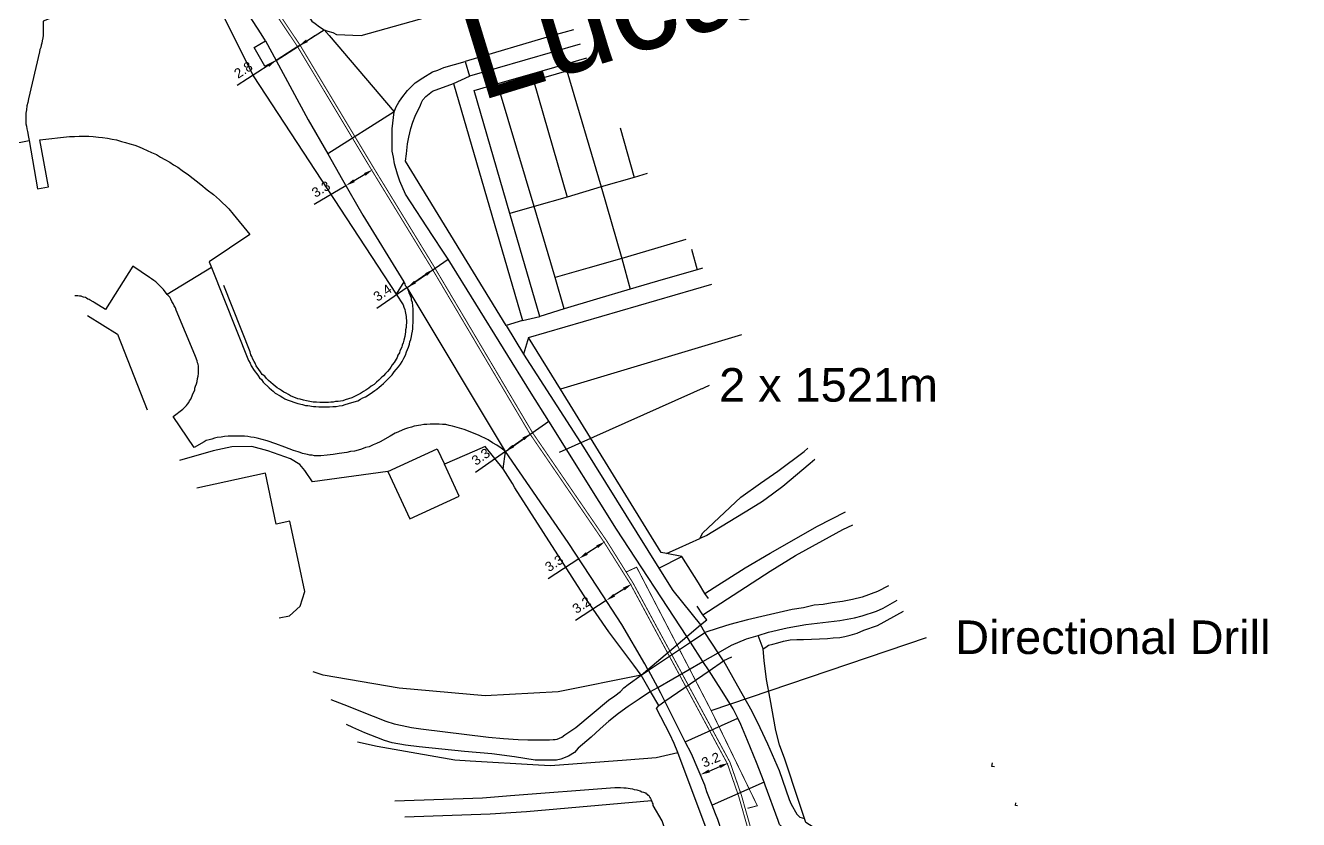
# Model space of a CAD drawing. Header units: millimetres. Extents: x 111502 to 977541, y 8702 to 1044108.
# Drawn here: x 487665.8 to 487798.5, y 237418.2 to 237501 of the extents above; entities that cross this region are included whole.
import ezdxf
from ezdxf import colors
from ezdxf.entities.mleader import LeaderData, LeaderLine
from ezdxf.math import Vec2, Vec3

# ---------------------------------------------------------------- set-up
doc = ezdxf.new("R2010")
doc.units = ezdxf.units.MM
doc.header["$LTSCALE"] = 0.25
doc.linetypes.add('DASHED2', pattern=[9.525, 6.35, -3.175])
for name, color, linetype in [('-HVSS', 7, 'Continuous'), ('00 Text', 7, 'Continuous'), ('E HVSS As Laid Dimensions', 30, 'Continuous'), ('E HVSS As Laid HV', 10, 'Continuous'), ('X HVSS Site Background', 8, 'Continuous')]:
    doc.layers.add(name, color=color, linetype=linetype)
doc.styles.add('Arial', font='arial.ttf')
doc.dimstyles.new('HVSS AsLaid', dxfattribs={"dimtxt": 1, "dimasz": 1, "dimexe": 0, "dimexo": 0, "dimgap": 0.5, "dimtad": 1, "dimdec": 1, "dimzin": 1, "dimdsep": 46, "dimtxsty": 'Arial', "dimcen": 0.09, "dimadec": 0, "dimazin": 0, "dimtfac": 1, "dimtdec": 1, "dimtmove": 0, "dimatfit": 3, "dimfxl": 1, "dimtolj": 1, "dimtzin": 0, "dimarcsym": 0})

# ---------------------------------------------------------------- blocks, each defined once
blk = doc.blocks.new('OS MAP 060722')
at = {"layer": 'X HVSS Site Background'}
for points in [[(-1134.58, -1604.16), (-1127.53, -1617.71), (-1123.18, -1626.31), (-1121.08, -1630.51), (-1106.17, -1653.28)], [(-1138.13, -1605.57), (-1137.37, -1607.45), (-1132.08, -1620.54), (-1142.98, -1624.81), (-1142.98, -1626.31), (-1143.03, -1626.56), (-1143.08, -1626.86), (-1143.13, -1627.11), (-1143.18, -1627.31), (-1143.23, -1627.56), (-1143.33, -1627.76), (-1143.38, -1628.01), (-1144.53, -1632.91), (-1144.58, -1633.31), (-1144.68, -1633.66), (-1144.73, -1634.06), (-1144.78, -1634.41), (-1144.78, -1635.51), (-1144.73, -1635.76), (-1144.68, -1636.06), (-1144.63, -1636.31), (-1144.53, -1636.91), (-1144.46, -1637.26)], [(-1119.78, -1626.86), (-1120.25, -1626.12), (-1125.32, -1618.26), (-1126.36, -1614.88), (-1126.37, -1614.87)], [(-1115.78, -1623.71), (-1115.23, -1624.41), (-1114.98, -1624.81), (-1114.63, -1625.06), (-1114.18, -1625.41), (-1113.68, -1625.71)], [(-1113.68, -1625.71), (-1113.28, -1625.86), (-1112.78, -1626.01), (-1112.38, -1626.21), (-1109.83, -1626.31), (-1101.98, -1624.11), (-1100.78, -1623.81)], [(-1118.68, -1628.91), (-1114.62, -1626.31), (-1113.68, -1625.71)], [(-1113.68, -1625.71), (-1113.17, -1626.31), (-1106.38, -1634.26)], [(-1087.66, -1625.71), (-1088.68, -1626.01), (-1089.83, -1626.31), (-1098.98, -1629.01)], [(-1120.98, -1627.56), (-1119.78, -1626.86)], [(-1119.88, -1629.51), (-1120.98, -1627.56)], [(-1119.78, -1626.86), (-1118.68, -1628.91)], [(-1086.97, -1627.21), (-1098.53, -1630.56)], [(-1119.88, -1629.51), (-1118.68, -1628.91)], [(-1118.68, -1628.91), (-1115.33, -1635.11), (-1113.31, -1638.67)], [(-1106.38, -1634.26), (-1106.18, -1633.76), (-1105.88, -1633.26), (-1105.58, -1632.81), (-1104.98, -1632.06), (-1104.18, -1631.26), (-1103.38, -1630.71), (-1102.38, -1630.11), (-1101.83, -1629.91), (-1101.18, -1629.66), (-1098.98, -1629.01)], [(-1098.98, -1629.01), (-1098.53, -1630.56)], [(-1088.53, -1629.31), (-1086.3, -1628.65)], [(-1094.3, -1644.89), (-1098.03, -1632.06), (-1095.58, -1631.31), (-1092.03, -1630.31)], [(-1092.03, -1630.31), (-1088.53, -1629.31)], [(-1091.83, -1631.01), (-1092.03, -1630.31)], [(-1091.83, -1631.01), (-1088.38, -1630.01)], [(-1088.38, -1630.01), (-1088.53, -1629.31)], [(-1088.38, -1630.01), (-1086.01, -1629.28)], [(-1088.38, -1630.01), (-1084.78, -1642.11)], [(-1094.68, -1656.56), (-1105.18, -1639.41), (-1105.08, -1638.66), (-1104.98, -1637.61), (-1104.83, -1636.91), (-1104.63, -1636.01), (-1104.43, -1635.36), (-1104.18, -1634.71), (-1103.63, -1633.56), (-1103.53, -1633.31), (-1103.38, -1633.01), (-1103.08, -1632.66), (-1102.38, -1632.11), (-1100.18, -1631.31)], [(-1100.18, -1631.31), (-1098.53, -1630.56)], [(-1100.18, -1631.31), (-1092.98, -1656.06)], [(-1091.78, -1644.16), (-1095.38, -1632.06), (-1091.83, -1631.01)], [(-1091.83, -1631.01), (-1088.33, -1643.16)], [(-1106.38, -1634.26), (-1113.31, -1638.67)], [(-1100.76, -1649.66), (-1101.23, -1648.91), (-1102.38, -1647.16), (-1105.18, -1642.86), (-1105.78, -1641.51), (-1106.03, -1640.76), (-1106.33, -1639.71), (-1106.43, -1639.01), (-1106.58, -1638.36), (-1106.58, -1636.06), (-1106.38, -1634.26)], [(-1143.33, -1637.21), (-1140.23, -1636.86), (-1139.73, -1636.86), (-1139.23, -1636.81), (-1138.23, -1636.81), (-1137.78, -1636.86), (-1137.23, -1636.91), (-1136.78, -1636.96), (-1136.28, -1637.01), (-1135.78, -1637.11), (-1135.33, -1637.21), (-1134.83, -1637.36), (-1134.38, -1637.46), (-1133.93, -1637.61), (-1133.43, -1637.76), (-1132.98, -1637.91), (-1132.58, -1638.11), (-1131.68, -1638.51), (-1131.18, -1638.71), (-1130.73, -1639.01), (-1130.28, -1639.26), (-1129.78, -1639.51), (-1129.38, -1639.81), (-1128.93, -1640.06), (-1128.48, -1640.41), (-1127.83, -1640.86), (-1126.53, -1641.86), (-1125.88, -1642.41), (-1125.23, -1642.91), (-1124.58, -1643.46), (-1123.63, -1644.41), (-1123.18, -1644.96), (-1121.43, -1647.06)], [(-1082.79, -1635.94), (-1081.33, -1641.11)], [(-1146.38, -1637.66), (-1144.46, -1637.26)], [(-1144.46, -1637.26), (-1143.58, -1642.31), (-1142.43, -1642.11), (-1143.33, -1637.21)], [(-1113.31, -1638.67), (-1111.78, -1641.36), (-1109.63, -1645.06), (-1105.38, -1652.01)], [(-1079.99, -1640.71), (-1081.33, -1641.11)], [(-1084.78, -1642.11), (-1088.33, -1643.16)], [(-1081.33, -1641.11), (-1084.78, -1642.11)], [(-1084.78, -1642.11), (-1082.63, -1649.56)], [(-1088.33, -1643.16), (-1091.78, -1644.16)], [(-1091.78, -1644.16), (-1094.3, -1644.89)], [(-1091.18, -1655.61), (-1094.3, -1644.89)], [(-1089.58, -1651.56), (-1091.78, -1644.16)], [(-1121.43, -1647.06), (-1125.68, -1649.91), (-1125.43, -1650.52)], [(-1075.96, -1647.59), (-1079.22, -1648.56), (-1082.63, -1649.56)], [(-1075.38, -1648.6), (-1074.78, -1650.76)], [(-1105.03, -1652.61), (-1100.76, -1649.66)], [(-1090.24, -1666.54), (-1092.08, -1663.61), (-1100.76, -1649.66)], [(-1082.63, -1649.56), (-1086.19, -1650.58), (-1089.58, -1651.56)], [(-1082.63, -1649.56), (-1081.78, -1652.76)], [(-1130.04, -1653.32), (-1130.43, -1652.81), (-1131.23, -1652.01), (-1131.43, -1651.86), (-1131.68, -1651.71), (-1131.88, -1651.56), (-1133.63, -1650.36), (-1136.48, -1654.91), (-1137.68, -1654.16), (-1137.78, -1654.11), (-1138.08, -1653.91), (-1138.18, -1653.86), (-1138.33, -1653.81), (-1138.48, -1653.71), (-1138.58, -1653.66), (-1138.78, -1653.61), (-1138.88, -1653.56), (-1139.03, -1653.51), (-1139.18, -1653.51), (-1139.38, -1653.46), (-1139.67, -1653.46)], [(-1125.43, -1650.52), (-1130.04, -1653.32)], [(-1125.43, -1650.52), (-1121.58, -1660.21), (-1121.38, -1660.51), (-1121.28, -1660.76), (-1120.98, -1661.26), (-1120.58, -1661.76), (-1120.43, -1662.01), (-1120.23, -1662.21), (-1120.03, -1662.46), (-1119.43, -1663.06), (-1119.18, -1663.26), (-1118.98, -1663.41), (-1118.78, -1663.61), (-1118.28, -1663.91), (-1117.98, -1664.06), (-1117.78, -1664.21), (-1117.53, -1664.31), (-1117.23, -1664.41), (-1116.73, -1664.61), (-1116.43, -1664.71), (-1115.93, -1664.81), (-1115.63, -1664.91), (-1115.38, -1664.91), (-1114.78, -1665.01), (-1114.53, -1665.01), (-1114.23, -1665.06), (-1113.13, -1665.06), (-1112.78, -1665.01), (-1112.43, -1665.01), (-1112.13, -1664.96), (-1111.78, -1664.91), (-1111.48, -1664.81), (-1110.78, -1664.61), (-1110.18, -1664.41), (-1109.88, -1664.26), (-1109.63, -1664.11), (-1109.38, -1664.01), (-1108.88, -1663.71), (-1108.63, -1663.51), (-1108.38, -1663.36), (-1108.18, -1663.21), (-1107.93, -1663.01), (-1107.73, -1662.81), (-1107.48, -1662.61), (-1106.58, -1661.71), (-1106.38, -1661.41), (-1106.18, -1661.16), (-1105.93, -1660.86), (-1105.73, -1660.61), (-1105.53, -1660.31), (-1105.38, -1659.96), (-1105.18, -1659.66), (-1105.08, -1659.31), (-1104.88, -1658.81), (-1104.78, -1658.51), (-1104.73, -1658.26), (-1104.63, -1658.01), (-1104.58, -1657.71), (-1104.53, -1657.46), (-1104.48, -1657.16), (-1104.43, -1656.91), (-1104.43, -1656.61), (-1104.38, -1656.26), (-1104.38, -1654.86), (-1104.48, -1654.16), (-1104.58, -1653.91), (-1104.58, -1653.71), (-1104.68, -1653.46), (-1104.78, -1653.26), (-1104.83, -1653.01), (-1105.03, -1652.61)], [(-1088.63, -1654.81), (-1089.58, -1651.56)], [(-1074.78, -1650.76), (-1078.32, -1651.77), (-1081.78, -1652.76)], [(-1074.21, -1650.59), (-1074.78, -1650.76)], [(-1106.17, -1653.28), (-1105.43, -1654.41), (-1105.38, -1654.66), (-1105.28, -1654.91), (-1105.23, -1655.11), (-1105.13, -1655.61), (-1105.13, -1655.81), (-1105.08, -1656.06), (-1105.08, -1656.31), (-1105.13, -1656.51), (-1105.13, -1656.76), (-1105.18, -1657.01), (-1105.18, -1657.21), (-1105.28, -1657.71), (-1105.38, -1658.11), (-1105.43, -1658.36), (-1105.53, -1658.61), (-1105.58, -1658.81), (-1105.78, -1659.21), (-1105.83, -1659.41), (-1105.98, -1659.66), (-1106.08, -1659.91), (-1106.38, -1660.41), (-1106.58, -1660.66), (-1106.73, -1660.91), (-1106.88, -1661.11), (-1107.08, -1661.36), (-1107.28, -1661.56), (-1107.48, -1661.81), (-1107.73, -1662.01), (-1107.98, -1662.26), (-1108.23, -1662.46), (-1108.48, -1662.71), (-1108.78, -1662.91), (-1109.03, -1663.11), (-1109.33, -1663.31), (-1109.58, -1663.46), (-1109.88, -1663.66), (-1110.18, -1663.81), (-1110.53, -1663.96), (-1110.78, -1664.11), (-1111.48, -1664.31), (-1111.73, -1664.41), (-1112.23, -1664.51), (-1112.48, -1664.51), (-1112.73, -1664.56), (-1112.98, -1664.56), (-1113.23, -1664.61), (-1114.13, -1664.61), (-1114.48, -1664.56), (-1114.83, -1664.56), (-1115.18, -1664.51), (-1115.53, -1664.41), (-1115.83, -1664.36), (-1116.18, -1664.26), (-1116.43, -1664.21), (-1117.18, -1663.91), (-1117.38, -1663.76), (-1117.63, -1663.61), (-1117.88, -1663.51), (-1118.13, -1663.36), (-1118.33, -1663.21), (-1118.58, -1663.06), (-1118.78, -1662.91), (-1118.98, -1662.71), (-1119.48, -1662.31), (-1119.68, -1662.11), (-1119.88, -1661.86), (-1120.13, -1661.66), (-1120.33, -1661.41), (-1120.48, -1661.16), (-1120.78, -1660.76), (-1120.88, -1660.51), (-1120.98, -1660.31), (-1121.13, -1660.06), (-1121.23, -1659.81), (-1121.33, -1659.61), (-1121.38, -1659.31), (-1124.15, -1652.38)], [(-1105.38, -1652.01), (-1106.17, -1653.28)], [(-1105.03, -1652.61), (-1105.18, -1652.41), (-1105.23, -1652.21), (-1105.38, -1652.01)], [(-1094.78, -1669.71), (-1105.03, -1652.61)], [(-1092.38, -1657.81), (-1073.23, -1652.25)], [(-1081.78, -1652.76), (-1085.26, -1653.8), (-1088.63, -1654.81)], [(-1094.78, -1669.71), (-1095.23, -1669.36), (-1095.68, -1669.06), (-1096.13, -1668.81), (-1096.58, -1668.51), (-1097.58, -1668.01), (-1099.08, -1667.41), (-1099.58, -1667.26), (-1100.28, -1667.06), (-1100.63, -1667.01), (-1100.98, -1666.91), (-1101.33, -1666.91), (-1101.68, -1666.86), (-1102.63, -1666.86), (-1102.98, -1666.91), (-1103.28, -1666.91), (-1103.58, -1666.96), (-1104.28, -1667.06), (-1104.58, -1667.16), (-1104.98, -1667.26), (-1105.18, -1667.36), (-1105.48, -1667.46), (-1105.98, -1667.71), (-1106.28, -1667.81), (-1106.78, -1668.11), (-1107.83, -1668.71), (-1108.23, -1668.86), (-1108.58, -1669.01), (-1108.98, -1669.21), (-1109.38, -1669.31), (-1109.78, -1669.46), (-1110.13, -1669.56), (-1110.53, -1669.66), (-1110.93, -1669.71), (-1111.33, -1669.81), (-1112.13, -1669.91), (-1112.73, -1670.01), (-1113.38, -1670.11), (-1114.03, -1670.16), (-1114.68, -1670.16), (-1114.93, -1670.11), (-1115.18, -1670.11), (-1115.43, -1670.01), (-1115.93, -1669.91), (-1116.18, -1669.81), (-1116.38, -1669.76), (-1116.63, -1669.66), (-1116.88, -1669.61), (-1117.78, -1669.26), (-1118.73, -1668.91), (-1119.63, -1668.61), (-1120.68, -1668.31), (-1120.98, -1668.26), (-1121.33, -1668.21), (-1121.63, -1668.16), (-1121.98, -1668.11), (-1123.68, -1668.11), (-1124.08, -1668.16), (-1124.43, -1668.21), (-1124.83, -1668.26), (-1125.13, -1668.31), (-1125.38, -1668.41), (-1125.68, -1668.51), (-1125.98, -1668.56), (-1126.18, -1668.71), (-1127.23, -1669.31), (-1129.43, -1666.06), (-1128.43, -1665.31), (-1128.03, -1664.91), (-1127.93, -1664.76), (-1127.78, -1664.61), (-1127.73, -1664.41), (-1127.58, -1664.26), (-1127.53, -1664.06), (-1127.43, -1663.91), (-1127.38, -1663.71), (-1127.18, -1663.31), (-1127.18, -1663.11), (-1127.08, -1662.91), (-1126.98, -1662.66), (-1126.93, -1662.41), (-1126.88, -1662.11), (-1126.83, -1661.86), (-1126.78, -1661.56), (-1126.78, -1660.81), (-1126.83, -1660.61), (-1126.88, -1660.46), (-1126.93, -1660.26), (-1127.08, -1659.81), (-1127.18, -1659.61), (-1129.13, -1654.96), (-1129.18, -1654.71), (-1129.33, -1654.51), (-1129.43, -1654.26), (-1129.58, -1654.06), (-1129.68, -1653.81), (-1129.78, -1653.61), (-1129.98, -1653.41), (-1130.04, -1653.32)], [(-1138.37, -1655.52), (-1135.22, -1657.48), (-1132.14, -1665.35)], [(-1092.98, -1656.06), (-1091.18, -1655.61)], [(-1088.63, -1654.81), (-1091.18, -1655.61)], [(-1092.98, -1656.06), (-1094.68, -1656.56)], [(-1094.68, -1656.56), (-1092.88, -1659.56)], [(-1092.38, -1657.81), (-1092.88, -1659.56)], [(-1089.03, -1663.21), (-1092.38, -1657.81)], [(-1070.14, -1657.53), (-1089.03, -1663.21)], [(-1092.88, -1659.56), (-1086.63, -1669.26), (-1078.77, -1681.89)], [(-1077.98, -1680.36), (-1078.53, -1680.26), (-1089.03, -1663.21)], [(-1094.78, -1669.71), (-1090.24, -1666.54)], [(-1075.86, -1689.02), (-1083.18, -1677.81), (-1090.24, -1666.54)], [(-1107.03, -1671.79), (-1114.88, -1672.89), (-1115.68, -1671.68), (-1116.21, -1671.06), (-1117.18, -1670.46), (-1119.55, -1669.65), (-1121.22, -1669.2), (-1123.32, -1669.23), (-1125.27, -1669.65), (-1128.78, -1670.66)], [(-1107.03, -1671.79), (-1101.88, -1669.42), (-1101.14, -1671.03)], [(-1095.01, -1671.53), (-1096.9, -1669.19), (-1098, -1669.66), (-1101.14, -1671.03)], [(-1095.01, -1671.53), (-1094.78, -1669.71)], [(-1079.91, -1692.45), (-1080.23, -1691.86), (-1082.63, -1687.76), (-1085.18, -1683.86), (-1088.23, -1679.21), (-1094.78, -1669.71)], [(-1074.51, -1678.79), (-1074.18, -1678.21), (-1070.23, -1674.46), (-1068.18, -1673.01), (-1066.38, -1671.76), (-1063.63, -1669.71), (-1063.22, -1669.35)], [(-1107.03, -1671.79), (-1104.75, -1676.75), (-1099.6, -1674.38), (-1101.14, -1671.03)], [(-1080.63, -1693.06), (-1081.38, -1692.01), (-1083.98, -1688.51), (-1086.33, -1685.16), (-1093.78, -1673.51), (-1094.03, -1673.06), (-1095.01, -1671.53)], [(-1062.52, -1670.55), (-1062.98, -1670.96), (-1065.83, -1673.36), (-1066.93, -1674.16), (-1067.98, -1674.91), (-1069.13, -1675.66), (-1073.78, -1678.46), (-1074.51, -1678.79)], [(-1118.38, -1687.08), (-1117.29, -1686.85), (-1116.17, -1685.84), (-1115.68, -1684.32), (-1116.29, -1681.53), (-1117.27, -1676.98), (-1118.67, -1677.28), (-1119.81, -1671.98), (-1126.97, -1673.52)], [(-1073.98, -1684.51), (-1072.99, -1683.89), (-1069.78, -1681.86), (-1067.18, -1680.31), (-1062.23, -1677.51), (-1059.32, -1676.01)], [(-1074.18, -1686.76), (-1067.18, -1682.21), (-1064.53, -1680.56), (-1061.68, -1679.01), (-1059.58, -1677.86), (-1058.53, -1677.37)], [(-1077.98, -1680.36), (-1076.64, -1679.76), (-1074.51, -1678.79)], [(-1078.77, -1681.89), (-1076.38, -1680.66)], [(-1076.38, -1680.66), (-1077.98, -1680.36)], [(-1073.98, -1684.51), (-1074.63, -1683.41), (-1076.38, -1680.66)], [(-1078.77, -1681.89), (-1077.33, -1684.21), (-1074.43, -1687.81)], [(-1054.81, -1683.72), (-1055.98, -1684.31), (-1057.58, -1684.91), (-1058.58, -1685.16), (-1059.63, -1685.36), (-1060.68, -1685.51), (-1061.63, -1685.66), (-1062.58, -1685.76), (-1063.68, -1686.01), (-1064.88, -1686.21), (-1067.58, -1686.81), (-1069.53, -1687.26), (-1071.38, -1687.76), (-1072.58, -1688.16), (-1073.98, -1688.61)], [(-1073.58, -1685.06), (-1073.98, -1684.51)], [(-1074.18, -1686.76), (-1074.78, -1685.86)], [(-1068.43, -1688.91), (-1067.33, -1688.56), (-1065.38, -1688.11), (-1063.43, -1687.76), (-1059.88, -1687.36), (-1058.38, -1687.06), (-1057.58, -1686.86), (-1056.08, -1686.36), (-1055.38, -1686.06), (-1053.93, -1685.22)], [(-1074.43, -1687.81), (-1073.78, -1687.26), (-1074.18, -1686.76)], [(-1067.88, -1690.31), (-1067.63, -1690.11), (-1067.33, -1689.91), (-1066.88, -1689.81), (-1066.38, -1689.66), (-1065.78, -1689.51), (-1065.08, -1689.36), (-1064.38, -1689.31), (-1063.68, -1689.31), (-1061.18, -1689.21), (-1060.58, -1689.16), (-1059.88, -1689.11), (-1059.38, -1689.01), (-1058.83, -1688.86), (-1058.08, -1688.66), (-1057.38, -1688.36), (-1055.98, -1687.86), (-1053.26, -1686.36)], [(-1080.63, -1693.06), (-1079.86, -1692.54), (-1075.48, -1689.61), (-1073.98, -1688.61)], [(-1075.86, -1689.02), (-1074.43, -1687.81)], [(-1073.98, -1688.61), (-1074.43, -1687.81)], [(-1072.58, -1690.71), (-1073.98, -1688.61)], [(-1079.91, -1692.45), (-1075.86, -1689.02)], [(-1073.53, -1692.59), (-1074.17, -1691.62), (-1075.48, -1689.61), (-1075.86, -1689.02)], [(-1072.58, -1690.71), (-1071.18, -1689.91), (-1069.63, -1689.26), (-1068.43, -1688.91)], [(-1067.88, -1690.31), (-1068.43, -1688.91)], [(-1079.63, -1694.76), (-1078.89, -1694.34), (-1074.17, -1691.62), (-1072.58, -1690.71)], [(-1072.03, -1691.56), (-1072.58, -1690.71)], [(-1071.18, -1691.16), (-1072.03, -1691.56)], [(-1063.58, -1708.01), (-1064.18, -1706.21), (-1065.63, -1701.81), (-1066.18, -1700.31), (-1066.58, -1698.81), (-1067.18, -1695.51), (-1067.53, -1693.51), (-1067.78, -1691.51), (-1067.88, -1690.31)], [(-1080.63, -1693.06), (-1089.26, -1694.78), (-1096.89, -1695.19), (-1105.85, -1694.4), (-1113.79, -1693.05), (-1114.82, -1692.7)], [(-1080.63, -1693.06), (-1079.91, -1692.45)], [(-1078.14, -1695.77), (-1078.58, -1694.91), (-1078.89, -1694.34), (-1079.86, -1692.54), (-1079.91, -1692.45)], [(-1078.14, -1695.77), (-1073.53, -1692.59)], [(-1073.53, -1692.59), (-1072.03, -1691.56)], [(-1070.54, -1697.55), (-1071.03, -1696.56), (-1071.98, -1695.01), (-1073.03, -1693.36), (-1073.53, -1692.59)], [(-1072.03, -1691.56), (-1070.58, -1694.16), (-1069.08, -1696.81), (-1068.23, -1698.51), (-1067.43, -1700.21), (-1066.23, -1703.01), (-1065.18, -1706.01), (-1064.98, -1706.51), (-1064.38, -1707.56), (-1064.08, -1707.86), (-1063.58, -1708.01)], [(-1112.99, -1695.6), (-1111.63, -1696.11), (-1108.58, -1697.31), (-1107.23, -1697.86), (-1106.38, -1698.11), (-1105.53, -1698.31), (-1104.58, -1698.51), (-1103.58, -1698.66), (-1096.53, -1699.51), (-1094.98, -1699.66), (-1093.43, -1699.76), (-1092.43, -1699.81), (-1090.18, -1699.81), (-1089.78, -1699.76), (-1089.58, -1699.76), (-1089.38, -1699.71), (-1088.88, -1699.51), (-1088.58, -1699.26), (-1087.43, -1698.51), (-1084.03, -1695.66), (-1083.38, -1695.21), (-1082.78, -1694.76), (-1082.43, -1694.36), (-1081.98, -1694.01), (-1080.63, -1693.06)], [(-1079.63, -1694.76), (-1080.63, -1693.06)], [(-1079.63, -1694.76), (-1080.83, -1695.56), (-1081.98, -1696.31), (-1082.98, -1697.06), (-1083.98, -1697.86), (-1084.88, -1698.66), (-1085.83, -1699.51), (-1087.18, -1700.66), (-1087.58, -1701.11), (-1088.18, -1701.51), (-1088.98, -1701.81), (-1089.43, -1701.91), (-1091.68, -1701.91), (-1093.83, -1701.56), (-1096.18, -1701.26), (-1099.03, -1701.01), (-1103.78, -1700.51), (-1105.18, -1700.36), (-1106.58, -1700.11), (-1107.38, -1699.86), (-1108.18, -1699.56), (-1109.43, -1699.06), (-1110.68, -1698.51), (-1111.34, -1698.2)], [(-1078.78, -1696.21), (-1079.63, -1694.76)], [(-1076.81, -1701.12), (-1077.18, -1700.16), (-1077.63, -1699.21), (-1079.03, -1696.51), (-1078.78, -1696.21)], [(-1078.78, -1696.21), (-1078.14, -1695.77)], [(-1076.02, -1700), (-1076.98, -1698.11), (-1078.14, -1695.77)], [(-1076.02, -1700), (-1070.54, -1697.55)], [(-1067.8, -1704.2), (-1068.58, -1702.16), (-1069.53, -1699.86), (-1070.23, -1698.21), (-1070.54, -1697.55)], [(-1110.2, -1699.99), (-1108.15, -1700.46), (-1104.59, -1701.09), (-1100.06, -1701.88), (-1098.44, -1701.97), (-1091.33, -1702.39), (-1090.07, -1702.46), (-1082.14, -1701.89), (-1079.05, -1701.62), (-1076.81, -1701.12)], [(-1073.22, -1706.62), (-1073.78, -1705.21), (-1073.98, -1704.51), (-1075.38, -1701.26), (-1076.02, -1700)], [(-1072.58, -1712.36), (-1076.81, -1701.12)], [(-1043.75, -1702.6), (-1044.03, -1702.56), (-1043.98, -1702.21)], [(-1106.3, -1706.15), (-1097.18, -1705.86), (-1094.23, -1705.61), (-1083.38, -1704.76), (-1082.78, -1704.76), (-1082.43, -1704.81), (-1082.18, -1704.81), (-1081.78, -1704.86), (-1081.53, -1704.91), (-1081.33, -1704.96), (-1081.08, -1705.01), (-1080.98, -1705.06), (-1080.73, -1705.11), (-1080.53, -1705.21), (-1080.38, -1705.26), (-1080.18, -1705.31), (-1080.08, -1705.41), (-1079.98, -1705.46), (-1079.93, -1705.56), (-1079.83, -1705.61), (-1079.73, -1705.81), (-1079.63, -1705.91), (-1079.53, -1706.11)], [(-1067.8, -1704.2), (-1073.22, -1706.62)], [(-1048.98, -1753.21), (-1049.38, -1752.56), (-1049.43, -1752.41), (-1054.43, -1734.36), (-1056.68, -1726.31), (-1060.03, -1714.11), (-1060.23, -1713.66), (-1060.53, -1713.21), (-1060.68, -1712.91), (-1060.98, -1712.66), (-1061.38, -1712.31), (-1061.78, -1712.01), (-1064.58, -1710.31), (-1064.98, -1710.01), (-1065.23, -1709.66), (-1065.58, -1709.31), (-1065.88, -1708.91), (-1066.18, -1708.61), (-1066.33, -1708.21), (-1067.68, -1704.51), (-1067.8, -1704.2)], [(-1105.25, -1707.82), (-1096.38, -1707.51), (-1092.58, -1707.26), (-1079.53, -1706.11)], [(-1076.48, -1714.31), (-1078.43, -1708.26), (-1079.38, -1706.66), (-1079.38, -1706.46), (-1079.43, -1706.36), (-1079.48, -1706.21), (-1079.53, -1706.11)], [(-1071.43, -1711.76), (-1072.63, -1708.11), (-1072.88, -1707.51), (-1073.22, -1706.62)], [(-1041.36, -1706.69), (-1041.58, -1706.66), (-1041.54, -1706.38)], [(-1055.38, -1723.76), (-1058.53, -1712.51), (-1058.88, -1711.71), (-1059.33, -1711.11), (-1059.58, -1710.86), (-1059.83, -1710.66), (-1062.03, -1709.31), (-1063.43, -1708.41), (-1063.58, -1708.01)]]:
    blk.add_lwpolyline(points, dxfattribs=at)
blk = doc.blocks.new('*D1728')
at = {"layer": 'Defpoints', "color": 0, "transparency": 16777216}
for p in [(487739.09, 237424.1), (487739.09, 237424.1), (487736.13, 237422.88)]:
    blk.add_point(p, dxfattribs=at)
at = {"layer": 'E HVSS As Laid Dimensions', "color": 0, "lineweight": -2, "transparency": 16777216}
blk.add_line((487737.06, 237423.26), (487738.17, 237423.72), dxfattribs=at)
at = {"layer": 'E HVSS As Laid Dimensions', "color": 0, "transparency": 16777216}
for points in [[(487736.99, 237423.42), (487737.12, 237423.11), (487736.13, 237422.88)], [(487738.1, 237423.88), (487738.23, 237423.57), (487739.09, 237424.1)]]:
    blk.add_solid(points, dxfattribs=at)
at = {"layer": 'E HVSS As Laid Dimensions', "color": 0, "transparency": 16777216, "insert": (487737.23, 237424.43), "char_height": 1, "attachment_point": 5, "rotation": 22.4428, "style": 'Arial'}
blk.add_mtext('\\A1;3.2', dxfattribs=at)
blk = doc.blocks.new('*D1729')
at = {"layer": 'Defpoints', "color": 0, "transparency": 16777216}
for p in [(487729, 237442.8), (487729, 237442.8), (487726.32, 237441.05)]:
    blk.add_point(p, dxfattribs=at)
at = {"layer": 'E HVSS As Laid Dimensions', "color": 0, "lineweight": -2, "transparency": 16777216}
for p, q in [((487728.16, 237442.25), (487727.15, 237441.6)), ((487726.32, 237441.05), (487723.12, 237438.97))]:
    blk.add_line(p, q, dxfattribs=at)
at = {"layer": 'E HVSS As Laid Dimensions', "color": 0, "transparency": 16777216}
for points in [[(487727.06, 237441.74), (487727.24, 237441.46), (487726.32, 237441.05)], [(487728.07, 237442.39), (487728.25, 237442.11), (487729, 237442.8)]]:
    blk.add_solid(points, dxfattribs=at)
at = {"layer": 'E HVSS As Laid Dimensions', "color": 0, "transparency": 16777216, "insert": (487723.75, 237440.58), "char_height": 1, "attachment_point": 5, "rotation": 33.1263, "style": 'Arial'}
blk.add_mtext('\\A1;3.2', dxfattribs=at)
blk = doc.blocks.new('_None')
blk = doc.blocks.new('*D1730')
at = {"layer": 'Defpoints', "color": 0, "transparency": 16777216}
for p in [(487726.22, 237447.21), (487726.22, 237447.21), (487723.46, 237445.41)]:
    blk.add_point(p, dxfattribs=at)
at = {"layer": 'E HVSS As Laid Dimensions', "color": 0, "lineweight": -2, "transparency": 16777216}
for p, q in [((487725.38, 237446.67), (487724.29, 237445.96)), ((487723.46, 237445.41), (487720.26, 237443.32))]:
    blk.add_line(p, q, dxfattribs=at)
at = {"layer": 'E HVSS As Laid Dimensions', "color": 0, "transparency": 16777216}
for points in [[(487725.29, 237446.81), (487725.47, 237446.53), (487726.22, 237447.21)], [(487724.2, 237446.1), (487724.39, 237445.82), (487723.46, 237445.41)]]:
    blk.add_solid(points, dxfattribs=at)
at = {"layer": 'E HVSS As Laid Dimensions', "color": 0, "transparency": 16777216, "insert": (487720.89, 237444.94), "char_height": 1, "attachment_point": 5, "rotation": 33.1263, "style": 'Arial'}
blk.add_mtext('\\A1;3.3', dxfattribs=at)
blk = doc.blocks.new('*D1731')
at = {"layer": 'Defpoints', "color": 0, "transparency": 16777216}
for p in [(487718.51, 237458.49), (487718.51, 237458.49), (487715.8, 237456.6)]:
    blk.add_point(p, dxfattribs=at)
at = {"layer": 'E HVSS As Laid Dimensions', "color": 0, "lineweight": -2, "transparency": 16777216}
for p, q in [((487717.69, 237457.92), (487716.62, 237457.17)), ((487715.8, 237456.6), (487712.67, 237454.42))]:
    blk.add_line(p, q, dxfattribs=at)
at = {"layer": 'E HVSS As Laid Dimensions', "color": 0, "transparency": 16777216}
for points in [[(487717.59, 237458.05), (487717.78, 237457.78), (487718.51, 237458.49)], [(487716.53, 237457.31), (487716.72, 237457.04), (487715.8, 237456.6)]]:
    blk.add_solid(points, dxfattribs=at)
at = {"layer": 'E HVSS As Laid Dimensions', "color": 0, "transparency": 16777216, "insert": (487713.24, 237456.05), "char_height": 1, "attachment_point": 5, "rotation": 34.8733, "style": 'Arial'}
blk.add_mtext('\\A1;3.3', dxfattribs=at)
blk = doc.blocks.new('*D1732')
at = {"layer": 'Defpoints', "color": 0, "transparency": 16777216}
for p in [(487708.35, 237475.63), (487708.35, 237475.63), (487705.55, 237473.7)]:
    blk.add_point(p, dxfattribs=at)
at = {"layer": 'E HVSS As Laid Dimensions', "color": 0, "lineweight": -2, "transparency": 16777216}
for p, q in [((487707.52, 237475.07), (487706.37, 237474.27)), ((487705.55, 237473.7), (487702.41, 237471.53))]:
    blk.add_line(p, q, dxfattribs=at)
at = {"layer": 'E HVSS As Laid Dimensions', "color": 0, "transparency": 16777216}
for points in [[(487707.43, 237475.2), (487707.62, 237474.93), (487708.35, 237475.63)], [(487706.28, 237474.41), (487706.47, 237474.13), (487705.55, 237473.7)]]:
    blk.add_solid(points, dxfattribs=at)
at = {"layer": 'E HVSS As Laid Dimensions', "color": 0, "transparency": 16777216, "insert": (487702.99, 237473.16), "char_height": 1, "attachment_point": 5, "rotation": 34.6735, "style": 'Arial'}
blk.add_mtext('\\A1;3.4', dxfattribs=at)
blk = doc.blocks.new('*D1733')
at = {"layer": 'Defpoints', "color": 0, "transparency": 16777216}
for p in [(487701.99, 237486.02), (487701.99, 237486.02), (487699.16, 237484.33)]:
    blk.add_point(p, dxfattribs=at)
at = {"layer": 'E HVSS As Laid Dimensions', "color": 0, "lineweight": -2, "transparency": 16777216}
for p, q in [((487701.14, 237485.51), (487700.02, 237484.84)), ((487699.16, 237484.33), (487695.87, 237482.38))]:
    blk.add_line(p, q, dxfattribs=at)
at = {"layer": 'E HVSS As Laid Dimensions', "color": 0, "transparency": 16777216}
for points in [[(487701.05, 237485.65), (487701.22, 237485.37), (487701.99, 237486.02)], [(487699.93, 237484.99), (487700.1, 237484.7), (487699.16, 237484.33)]]:
    blk.add_solid(points, dxfattribs=at)
at = {"layer": 'E HVSS As Laid Dimensions', "color": 0, "transparency": 16777216, "insert": (487696.57, 237483.97), "char_height": 1, "attachment_point": 5, "rotation": 30.7159, "style": 'Arial'}
blk.add_mtext('\\A1;3.3', dxfattribs=at)
blk = doc.blocks.new('*D1828')
at = {"layer": 'Defpoints', "color": 0, "transparency": 16777216}
for p in [(487694.26, 237498.91), (487694.26, 237498.91), (487691.9, 237497.4)]:
    blk.add_point(p, dxfattribs=at)
at = {"layer": 'E HVSS As Laid Dimensions', "color": 0, "lineweight": -2, "transparency": 16777216}
for p, q in [((487695.1, 237499.45), (487695.94, 237499.99)), ((487694.26, 237498.91), (487691.9, 237497.4)), ((487694.26, 237498.91), (487694.26, 237498.91)), ((487691.9, 237497.4), (487691.9, 237497.4)), ((487691.06, 237496.86), (487687.82, 237494.79))]:
    blk.add_line(p, q, dxfattribs=at)
at = {"layer": 'E HVSS As Laid Dimensions', "color": 0, "transparency": 16777216}
for points in [[(487695.01, 237499.59), (487695.19, 237499.31), (487694.26, 237498.91)], [(487690.97, 237497), (487691.15, 237496.72), (487691.9, 237497.4)]]:
    blk.add_solid(points, dxfattribs=at)
at = {"layer": 'E HVSS As Laid Dimensions', "color": 0, "transparency": 16777216, "insert": (487688.47, 237496.41), "char_height": 1, "attachment_point": 5, "rotation": 32.6192, "style": 'Arial'}
blk.add_mtext('\\A1;2.8', dxfattribs=at)

msp = doc.modelspace()

# ---------------------------------------------------------------- linework, layer by layer
at = {"layer": '-HVSS', "const_width": 0.1, "flags": 128}
msp.add_lwpolyline([(487728.42, 237444.04), (487729.49, 237444.53), (487737.26, 237429.58), (487742.08, 237419.64), (487741.05, 237419.37)], dxfattribs=at)
at = {"lineweight": 0}
msp.add_circle((488727.82, 239008.33), 11388.42, dxfattribs=at)

# ---------------------------------------------------------------- block references
at = {"layer": 'E HVSS As Laid HV', "linetype": 'DASHED2', "lineweight": 0}
msp.add_blockref('OS MAP 060722', (488810.58, 239126.31), dxfattribs=at)

# ---------------------------------------------------------------- texts
at = {"lineweight": 0, "insert": (487710.13, 237502.68), "char_height": 10, "attachment_point": 1, "rotation": 17.0407, "style": 'Arial'}
msp.add_mtext_dynamic_manual_height_columns('Lucas Pl', width=149.1541, gutter_width=10, heights=[0], dxfattribs=at)

# ---------------------------------------------------------------- dimensions: what is measured, and where the dimension line sits
at = {"layer": 'E HVSS As Laid Dimensions'}
for base, p1, p2, angle, picture, middle in [((487694.26, 237498.91), (487691.9, 237497.4), (487694.26, 237498.91), 32.6192, '*D1828', (487689.02, 237495.56)), ((487701.99, 237486.02), (487699.16, 237484.33), (487701.99, 237486.02), 30.7159, '*D1733', (487697.09, 237483.1)), ((487708.35, 237475.63), (487705.55, 237473.7), (487708.35, 237475.63), 34.6735, '*D1732', (487703.57, 237472.33)), ((487718.51, 237458.49), (487715.8, 237456.6), (487718.51, 237458.49), 34.8733, '*D1731', (487713.82, 237455.22)), ((487726.22, 237447.21), (487723.46, 237445.41), (487726.22, 237447.21), 33.1263, '*D1730', (487721.44, 237444.09)), ((487729, 237442.8), (487726.32, 237441.05), (487729, 237442.8), 33.1263, '*D1729', (487724.3, 237439.74)), ((487739.09, 237424.1), (487736.13, 237422.88), (487739.09, 237424.1), 22.4428, '*D1728', (487737.61, 237423.49))]:
    dim = msp.add_linear_dim(base=base, p1=p1, p2=p2, angle=angle, dimstyle='HVSS AsLaid', dxfattribs=at)
    dim.commit()
    dim.dimension.update_dxf_attribs({"geometry": picture, "text_midpoint": middle, "dimtype": 161})

# ---------------------------------------------------------------- leaders
at = {"layer": '00 Text'}
ml = msp.add_multileader_mtext('Standard', dxfattribs=at)
ml.set_content('Directional Drill', color=256, style='Arial')
ml.set_leader_properties()
ml.set_arrow_properties(name='NONE')
ml.build(insert=Vec2(0, 0))
ml.multileader.update_dxf_attribs({"has_dogleg": 0, "has_text_frame": 1, "text_left_attachment_type": 2, "text_right_attachment_type": 2, "dogleg_length": 0})
ctx = ml.context
ctx.base_point, ctx.char_height, ctx.landing_gap_size, ctx.plane_origin = Vec3(487759.72, 237437.19), 3.5, 3, Vec3(487735.82, 237431.52)
ctx.left_attachment, ctx.right_attachment = 2, 2
notes = []
notes.append((ctx, [(0, (1, 1, 0), (487759.72, 237437.19), (1, 0), 0, [(0, [(487737.26, 237429.58)], 0, [])])]))
ctx.mtext.insert, ctx.mtext.flow_direction = Vec3(487762.72, 237438.97), 5
for ctx, leaders in notes:
    for number, flags, end, landing, length, lines in leaders:
        leader = LeaderData()
        leader.index, (leader.has_last_leader_line, leader.has_dogleg_vector, leader.attachment_direction) = number, flags
        leader.last_leader_point, leader.dogleg_vector, leader.dogleg_length = Vec3(end), Vec3(landing), length
        for number, points, colour, breaks in lines:
            line = LeaderLine()
            line.index, line.vertices, line.color, line.breaks = number, Vec3.list(points), colors.encode_raw_color(colour), breaks
            leader.lines.append(line)
        ctx.leaders.append(leader)

# ---------------------------------------------------------------- next in the draw order: leaders
ml = msp.add_multileader_mtext('Standard', dxfattribs=at)
ml.set_content('2 x 1521m', color=256, style='Arial')
ml.set_leader_properties()
ml.set_arrow_properties(name='NONE')
ml.build(insert=Vec2(0, 0))
ml.multileader.update_dxf_attribs({"has_dogleg": 0, "has_text_frame": 1, "text_left_attachment_type": 2, "text_right_attachment_type": 2, "dogleg_length": 0})
ctx = ml.context
ctx.base_point, ctx.char_height, ctx.landing_gap_size, ctx.plane_origin = Vec3(487737.09, 237463.52), 3.5, 1, Vec3(487721.45, 237456.52)
ctx.left_attachment, ctx.right_attachment = 2, 2
notes = []
notes.append((ctx, [(1, (1, 1, 0), (487737.09, 237463.52), (1, 0), 0, [(0, [(487721.45, 237456.52)], 0, [])])]))
ctx.mtext.insert, ctx.mtext.flow_direction = Vec3(487738.09, 237465.3), 5
ctx.mtext.has_bg_fill, ctx.mtext.bg_color, ctx.mtext.bg_scale_factor, ctx.mtext.bg_transparency, ctx.mtext.use_window_bg_color = 1, -1027028792, 1.5, 0, 1
for ctx, leaders in notes:
    for number, flags, end, landing, length, lines in leaders:
        leader = LeaderData()
        leader.index, (leader.has_last_leader_line, leader.has_dogleg_vector, leader.attachment_direction) = number, flags
        leader.last_leader_point, leader.dogleg_vector, leader.dogleg_length = Vec3(end), Vec3(landing), length
        for number, points, colour, breaks in lines:
            line = LeaderLine()
            line.index, line.vertices, line.color, line.breaks = number, Vec3.list(points), colors.encode_raw_color(colour), breaks
            leader.lines.append(line)
        ctx.leaders.append(leader)

# ---------------------------------------------------------------- next in the draw order: linework, layer by layer
at = {"layer": 'E HVSS As Laid HV', "linetype": 'DASHED2', "lineweight": 0, "flags": 128}
for points in [[(487667.94, 237136.68, 0.1, 0.1, 0), (487674.76, 237142.14, 0.1, 0.1, -0.108532), (487679.49, 237143.38, 0.1, 0.1, 0.016324), (487711.47, 237145.56, 0.1, 0.1, 0.02314), (487725.77, 237148.67, 0.1, 0.1, 0), (487738.07, 237148.38, 0.1, 0.1, 0), (487753.81, 237158.65, 0.1, 0.1, 0), (487763.17, 237166.35, 0.1, 0.1, 0.255524), (487765.92, 237172.41, 0.1, 0.1, 0), (487765.43, 237181.04, 0.1, 0.1, 0), (487764.2, 237197.42, 0.1, 0.1, -0.045247), (487764.39, 237216.62, 0.1, 0.1, -0.057429), (487767.25, 237228.2, 0.1, 0.1, 0.070553), (487767.54, 237248.53, 0.1, 0.1, 0), (487761.37, 237276.81, 0.1, 0.1, -0.032393), (487758.61, 237308.96, 0.1, 0.1, 0), (487758.56, 237335, 0.1, 0.1, 0.043598), (487749.93, 237380.28, 0.1, 0.1, -0.004547), (487741.91, 237413.61, 0.1, 0.1, 0.042975), (487738.95, 237424.04, 0.1, 0.1, 0), (487728.87, 237442.72, 0.1, 0.1, 0), (487726.1, 237447.13, 0.1, 0.1, 0), (487718.38, 237458.41, 0.1, 0.1, 0), (487708.22, 237475.56, 0.1, 0.1, 0), (487701.87, 237485.94, 0.1, 0.1, 0), (487694.13, 237498.83, 0.1, 0.1, 0), (487683.56, 237514.65, 0.1, 0.1, 0), (487676.13, 237527.12, 0.1, 0.1, 0), (487666.02, 237541.26, 0.1, 0.1, -0.062386), (487654.98, 237559.97, 0.1, 0.1, -0.035738), (487649.72, 237583.19, 0.1, 0.1, -0.020845), (487644.09, 237616.6, 0.1, 0.1, 0.009679), (487640.67, 237636.36, 0.1, 0.1, 0.022051), (487632.13, 237668.89, 0.1, 0.1, 0), (487621.47, 237698.28, 0.1, 0.1, 0.018751), (487610.48, 237727.39, 0.1, 0.1, 0), (487609.77, 237729.43, 0.1, 0.1, 0), (487607.03, 237735.25, 0.1, 0.1, 0), (487598.87, 237760.79, 0.1, 0.1, 0), (487596.61, 237769.56, 0.1, 0.1, -0.094845), (487597.87, 237774.21, 0.1, 0.1, 0.08728), (487599.09, 237778.71, 0.1, 0.1, 0), (487598.94, 237800.27, 0.1, 0.1, 0), (487598.75, 237807.3, 0.1, 0.1, 0), (487599.39, 237814.62, 0.1, 0.1, 0.038366), (487600.42, 237836.52, 0.1, 0.1, -0.046697), (487601.57, 237860.78, 0.1, 0.1, -0.035658), (487608.61, 237884.66, 0.1, 0.1, 0), (487615.7, 237907.66, 0.1, 0.1, 0), (487617.98, 237916.12, 0.1, 0.1, 0), (487625.33, 237934.26, 0.1, 0.1, 0), (487632.27, 237951.17, 0.1, 0.1, 0), (487639.01, 237967.25, 0.1, 0.1, 0.024249), (487645.92, 237988.27, 0.1, 0.1, 0), (487653.77, 238020.9, 0.1, 0.1, 0), (487663.4, 238061.24, 0.1, 0.1, 0), (487668.13, 238088.37, 0.1, 0.1, 0.024941), (487668.96, 238115.17, 0.1, 0.1, 0.030951), (487665.68, 238142.84, 0.1, 0.1, 0), (487658.91, 238166.27, 0.1, 0.1, -0.309587), (487660.41, 238168.92, 0.1, 0.1, 0.226521), (487661.42, 238171.39, 0.1, 0.1, 0), (487661.24, 238174.58, 0.1, 0.1, 0.052885), (487660.93, 238176.48, 0.1, 0.1, 0), (487657.93, 238186, 0.1, 0.1, 0), (487654.61, 238195.24, 0.1, 0.1, -0.094128), (487654.62, 238198.19, 0.1, 0.1, 0.171763), (487654.65, 238200.97, 0.1, 0.1, 0), (487643.72, 238221.33, 0.1, 0.1, 0), (487636.89, 238235.25, 0.1, 0.1, 0), (487627.77, 238254.42, 0.1, 0.1, 0), (487627.54, 238254.88, 0.1, 0.1, -0.309302), (487628.2, 238258.87, 0.1, 0.1, -0.059041), (487641.05, 238266.28, 0.1, 0.1, 0), (487673.46, 238279.91, 0.1, 0.1, 0), (487691.71, 238287.28, 0.1, 0.1, -0.154715), (487696.09, 238287.15, 0.1, 0.1, 0.232314), (487702.78, 238286.66, 0.1, 0.1, 0), (487721.63, 238293.41, 0.1, 0.1, 0), (487769.85, 238309.12, 0.1, 0.1, 0), (487810.11, 238321.36, 0.1, 0.1, -0.091458), (487825.3, 238319, 0.1, 0.1, 0.062991), (487855.76, 238314.93, 0.1, 0.1, 0), (487872.04, 238314.32, 0.1, 0.1, 0.079734), (487882.65, 238315.47, 0, 0, 0)], [(487668.13, 237136.45, 0.1, 0.1, 0), (487674.93, 237141.88, 0.1, 0.1, -0.107828), (487679.5, 237143.08, 0.1, 0.1, 0.016329), (487711.51, 237145.27, 0.1, 0.1, 0.023849), (487725.77, 237148.37, 0.1, 0.1, 0), (487738.16, 237148.08, 0.1, 0.1, 0), (487753.98, 237158.41, 0.1, 0.1, 0), (487763.36, 237166.11, 0.1, 0.1, 0.255186), (487766.22, 237172.43, 0.1, 0.1, 0), (487765.73, 237181.06, 0.1, 0.1, 0), (487764.49, 237197.45, 0.1, 0.1, -0.045239), (487764.69, 237216.59, 0.1, 0.1, -0.057191), (487767.54, 237228.15, 0.1, 0.1, 0.070599), (487767.84, 237248.58, 0.1, 0.1, 0), (487761.67, 237276.87, 0.1, 0.1, -0.032381), (487758.91, 237308.97, 0.1, 0.1, 0), (487758.86, 237335.01, 0.1, 0.1, 0.043608), (487750.22, 237380.36, 0.1, 0.1, -0.004545), (487742.2, 237413.68, 0.1, 0.1, 0.043032), (487739.23, 237424.17, 0.1, 0.1, 0), (487729.12, 237442.87, 0.1, 0.1, 0), (487726.35, 237447.3, 0.1, 0.1, 0), (487718.63, 237458.57, 0.1, 0.1, 0), (487708.47, 237475.71, 0.1, 0.1, 0), (487702.12, 237486.1, 0.1, 0.1, 0), (487694.39, 237498.99, 0.1, 0.1, 0), (487683.81, 237514.81, 0.1, 0.1, 0), (487676.38, 237527.28, 0.1, 0.1, 0), (487666.26, 237541.44, 0.1, 0.1, -0.062337), (487655.26, 237560.07, 0.1, 0.1, -0.035725), (487650.02, 237583.24, 0.1, 0.1, -0.020852), (487644.38, 237616.64, 0.1, 0.1, 0.009683), (487640.97, 237636.42, 0.1, 0.1, 0.022057), (487632.42, 237668.99, 0.1, 0.1, 0), (487621.75, 237698.38, 0.1, 0.1, 0.018748), (487610.75, 237727.51, 0.1, 0.1, 0), (487610.04, 237729.56, 0.1, 0.1, 0), (487607.31, 237735.36, 0.1, 0.1, 0), (487599.16, 237760.88, 0.1, 0.1, 0), (487596.92, 237769.59, 0.1, 0.1, -0.093894), (487598.14, 237774.08, 0.1, 0.1, 0.08759), (487599.39, 237778.7, 0.1, 0.1, 0), (487599.24, 237800.27, 0.1, 0.1, 0), (487599.05, 237807.29, 0.1, 0.1, 0), (487599.69, 237814.59, 0.1, 0.1, 0.038361), (487600.72, 237836.53, 0.1, 0.1, -0.046687), (487601.86, 237860.73, 0.1, 0.1, -0.035639), (487608.9, 237884.56, 0.1, 0.1, 0), (487615.98, 237907.58, 0.1, 0.1, 0), (487618.27, 237916.03, 0.1, 0.1, 0), (487625.6, 237934.15, 0.1, 0.1, 0), (487632.55, 237951.06, 0.1, 0.1, 0), (487639.29, 237967.14, 0.1, 0.1, 0.02426), (487646.21, 237988.19, 0.1, 0.1, 0), (487654.06, 238020.83, 0.1, 0.1, 0), (487663.7, 238061.18, 0.1, 0.1, 0), (487668.42, 238088.33, 0.1, 0.1, 0.024959), (487669.26, 238115.18, 0.1, 0.1, 0.030974), (487665.97, 238142.91, 0.1, 0.1, 0), (487659.21, 238166.33, 0.1, 0.1, -0.306303), (487660.54, 238168.65, 0.1, 0.1, 0.236569), (487661.72, 238171.4, 0.1, 0.1, 0), (487661.54, 238174.6, 0.1, 0.1, 0.053044), (487661.22, 238176.57, 0.1, 0.1, 0), (487658.22, 238186.1, 0.1, 0.1, 0), (487654.9, 238195.32, 0.1, 0.1, -0.092572), (487654.91, 238198.11, 0.1, 0.1, 0.171796), (487654.92, 238201.09, 0.1, 0.1, 0), (487643.99, 238221.47, 0.1, 0.1, 0), (487637.17, 238235.38, 0.1, 0.1, 0), (487628.04, 238254.55, 0.1, 0.1, 0), (487627.8, 238255.01, 0.1, 0.1, -0.306741), (487628.4, 238258.65, 0.1, 0.1, -0.058935), (487641.17, 238266, 0.1, 0.1, 0), (487673.58, 238279.64, 0.1, 0.1, 0), (487691.81, 238286.99, 0.1, 0.1, -0.153088), (487695.97, 238286.87, 0.1, 0.1, 0.231128), (487702.89, 238286.38, 0.1, 0.1, 0), (487721.72, 238293.13, 0.1, 0.1, 0), (487769.94, 238308.84, 0.1, 0.1, 0), (487810.2, 238321.08, 0.1, 0.1, -0.090346), (487825.21, 238318.71, 0.1, 0.1, 0.063005), (487855.75, 238314.63, 0.1, 0.1, 0), (487872.03, 238314.02, 0.1, 0.1, 0.07972), (487882.72, 238315.18, 0, 0, 0)]]:
    msp.add_lwpolyline(points, format="xyseb", dxfattribs=at)

doc.saveas('drawing.dxf')
